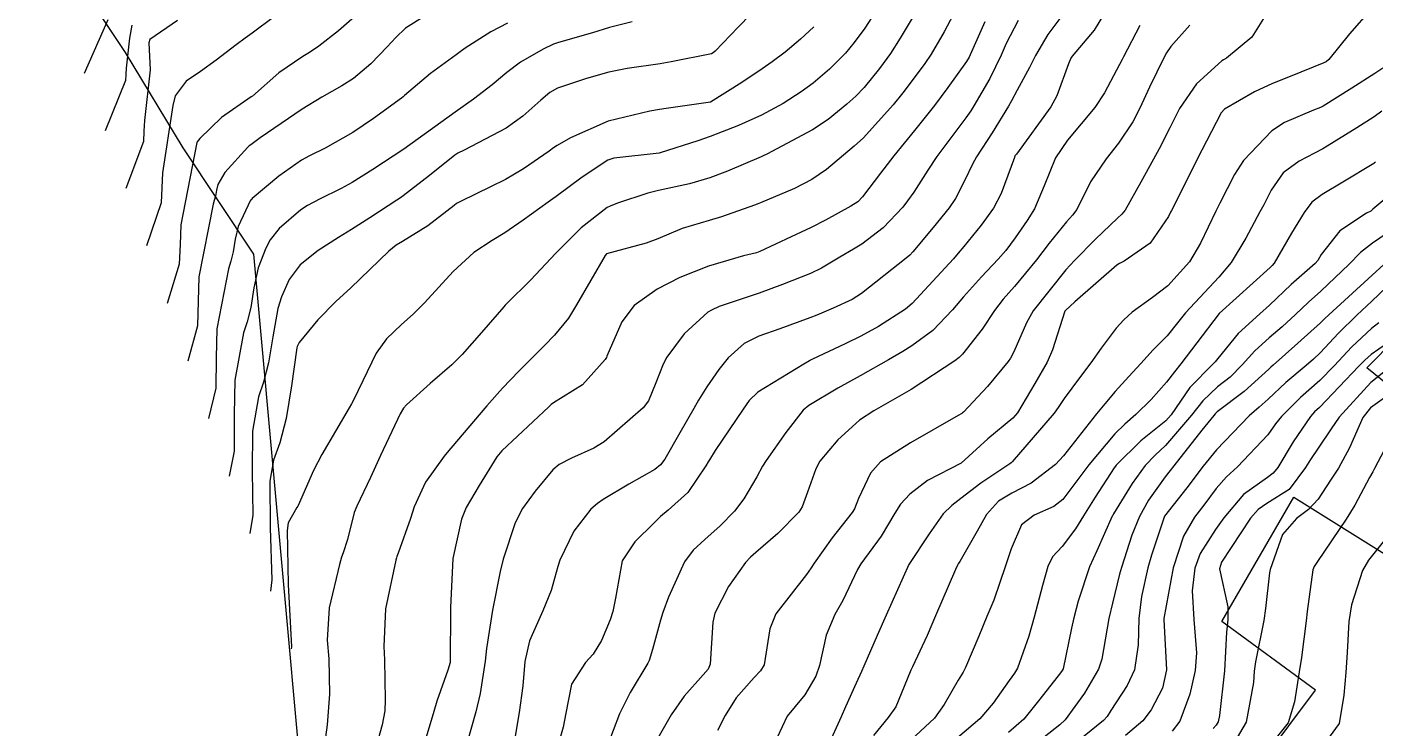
# Model space of a CAD drawing. Header units: metres. Extents: x 318500 to 325275, y 7408834 to 7428799.
# Drawn here: x 323056.6 to 323109.4, y 7418959 to 7418986.4 of the extents above; entities that cross this region are included whole.
import ezdxf

# ---------------------------------------------------------------- set-up
doc = ezdxf.new("R2010")
doc.units = ezdxf.units.M
doc.header["$MEASUREMENT"] = 0
for name, color, linetype in [('Area', 45, 'Continuous'), ('Curvas de Nivel 1m', 11, 'Continuous'), ('Curvas de Nivel 5m', 15, 'Continuous'), ('Edificações', 30, 'Continuous'), ('Vias Primárias', 230, 'Continuous'), ('Vias Secundárias', 230, 'Continuous')]:
    doc.layers.add(name, color=color, linetype=linetype)

msp = doc.modelspace()

# ---------------------------------------------------------------- linework, layer by layer
at = {"layer": 'Area'}
msp.add_lwpolyline([(323035.155, 7418867.361), (323038.255, 7418876.115), (323040.934, 7418882.261), (323046.753, 7418894.064), (323041.214, 7418882.88), (323044.158, 7418889.978), (323049.236, 7418901.232), (323050.303, 7418904.314), (323054.313, 7418913.336), (323057.63, 7418920.339), (323060.169, 7418926.087), (323060.89, 7418927.396), (323062.834, 7418932.488), (323065.151, 7418936.948), (323066.714, 7418940.361), (323068.486, 7418944.581), (323065.497, 7418977.525), (323062.719, 7418981.681), (323060.471, 7418985.418), (323058.334, 7418988.633)], dxfattribs=at)
at = {"layer": 'Curvas de Nivel 1m', "flags": 128}
for points, elevation in [([(323093.129, 7418987.335), (323092.547, 7418986.229), (323092.026, 7418985.351), (323091.784, 7418984.985), (323091.407, 7418984.476), (323090.927, 7418983.837), (323090.545, 7418983.373), (323089.377, 7418982.081), (323089.017, 7418981.75), (323088.592, 7418981.398), (323087.93, 7418980.836), (323087.355, 7418980.44), (323086.678, 7418980.093), (323085.341, 7418979.527), (323085.278, 7418979.504), (323085.115, 7418979.443), (323083.818, 7418978.977), (323083.331, 7418978.842), (323082.278, 7418978.528), (323081.319, 7418978.117), (323080.87, 7418977.944), (323079.31, 7418977.535), (323079.261, 7418977.472), (323078.136, 7418975.537), (323077.817, 7418975.007), (323077.272, 7418974.343), (323076.878, 7418973.942), (323076.505, 7418973.558), (323075.881, 7418972.93), (323075.24, 7418972.264), (323074.625, 7418971.579), (323073.213, 7418969.921), (323073.066, 7418969.747), (323072.945, 7418969.603), (323072.22, 7418968.585), (323071.777, 7418967.614), (323071.627, 7418967.162), (323071.153, 7418965.81), (323071.102, 7418965.669), (323071.087, 7418965.621), (323071.062, 7418965.534), (323070.65, 7418963.627), (323070.592, 7418962.144), (323070.607, 7418961.627), (323070.64, 7418960.063), (323070.621, 7418959.627), (323070.519, 7418959.082), (323070.12, 7418957.634)], 751), ([(323097.465, 7418987.28), (323096.602, 7418986.123), (323096.118, 7418985.3), (323095.884, 7418984.832), (323095.399, 7418983.941), (323095.18, 7418983.525), (323095.066, 7418983.313), (323094.426, 7418982.273), (323093.808, 7418981.326), (323093.651, 7418981.042), (323093.356, 7418980.421), (323092.982, 7418979.699), (323092.742, 7418979.339), (323092.11, 7418978.567), (323091.314, 7418977.607), (323091.191, 7418977.483), (323091.054, 7418977.364), (323089.296, 7418975.978), (323088.938, 7418975.749), (323088.191, 7418975.401), (323087.558, 7418975.135), (323087.284, 7418975.025), (323086.108, 7418974.597), (323085.273, 7418974.304), (323084.701, 7418974.016), (323084.079, 7418973.458), (323083.714, 7418973.002), (323083.243, 7418972.322), (323082.913, 7418971.795), (323082.732, 7418971.475), (323082.18, 7418970.521), (323081.593, 7418969.486), (323081.433, 7418969.262), (323081.204, 7418969.081), (323080.189, 7418968.511), (323079.186, 7418967.912), (323078.952, 7418967.754), (323078.693, 7418967.525), (323078.032, 7418966.666), (323077.478, 7418965.537), (323077.399, 7418965.286), (323077.138, 7418964.349), (323076.821, 7418963.545), (323076.296, 7418962.369), (323076.111, 7418961.555), (323076.033, 7418960.609), (323075.895, 7418959.558), (323075.657, 7418958.162)], 748), ([(323099.006, 7418987.257), (323098.413, 7418986.288), (323097.56, 7418985.278), (323097.501, 7418985.197), (323097.415, 7418984.975), (323096.959, 7418983.724), (323096.717, 7418983.29), (323095.371, 7418981.443), (323095.316, 7418981.365), (323095.291, 7418981.311), (323094.77, 7418979.895), (323094.474, 7418979.319), (323093.993, 7418978.66), (323093.317, 7418977.823), (323093.093, 7418977.554), (323092.905, 7418977.336), (323091.292, 7418975.59), (323091.02, 7418975.364), (323089.968, 7418974.691), (323089.274, 7418974.301), (323088.658, 7418974.007), (323087.387, 7418973.409), (323087.303, 7418973.366), (323087.259, 7418973.341), (323087.049, 7418973.205), (323085.24, 7418972.107), (323084.9, 7418971.781), (323084.66, 7418971.449), (323083.572, 7418969.823), (323083.347, 7418969.468), (323083.292, 7418969.385), (323083.206, 7418969.232), (323082.492, 7418968.176), (323081.726, 7418967.485), (323081.424, 7418967.239), (323081.172, 7418966.987), (323080.418, 7418966.245), (323079.929, 7418965.508), (323079.663, 7418964.04), (323079.56, 7418963.514), (323079.451, 7418963.189), (323079.113, 7418962.378), (323078.786, 7418961.842), (323078.487, 7418961.526), (323077.939, 7418960.679), (323077.721, 7418959.533), (323077.617, 7418958.982), (323077.195, 7418957.539)], 747), ([(323069.438, 7418986.817), (323068.815, 7418986.273), (323068.036, 7418985.671), (323067.668, 7418985.424), (323067.414, 7418985.268), (323066.476, 7418984.622), (323065.435, 7418983.709), (323065.39, 7418983.677), (323064.23, 7418982.874), (323063.373, 7418982.049), (323063.277, 7418981.923), (323063.264, 7418981.894), (323062.629, 7418978.663), (323062.602, 7418977.896), (323062.573, 7418977.133), (323062.1, 7418975.59)], 759), ([(323072.205, 7418986.852), (323071.431, 7418986.368), (323071.052, 7418986.008), (323070.722, 7418985.637), (323070.082, 7418984.971), (323069.401, 7418984.407), (323068.942, 7418984.112), (323068.158, 7418983.668), (323067.385, 7418983.206), (323065.739, 7418982.07), (323065.371, 7418981.808), (323065.316, 7418981.765), (323065.258, 7418981.711), (323064.352, 7418980.718), (323064.084, 7418980.253), (323064.025, 7418980.026), (323063.989, 7418979.789), (323063.943, 7418979.619), (323063.901, 7418979.475), (323063.336, 7418976.631), (323063.309, 7418975.676), (323063.281, 7418974.714), (323062.91, 7418973.33)], 758), ([(323089.832, 7418986.996), (323089.435, 7418986.376), (323089.013, 7418985.807), (323088.672, 7418985.397), (323088.047, 7418984.767), (323087.402, 7418984.215), (323086.936, 7418983.878), (323086.236, 7418983.427), (323085.385, 7418982.968), (323084.485, 7418982.558), (323083.377, 7418982.124), (323082.888, 7418981.962), (323081.412, 7418981.49), (323081.38, 7418981.48), (323079.604, 7418981.279), (323079.365, 7418981.197), (323078.358, 7418980.532), (323077.343, 7418979.776), (323077.212, 7418979.681), (323077.019, 7418979.553), (323076.04, 7418978.852), (323075.322, 7418978.358), (323074.835, 7418978.059), (323074.112, 7418977.588), (323073.302, 7418976.844), (323072.184, 7418975.611), (323071.736, 7418975.163), (323071.277, 7418974.757), (323070.696, 7418974.201), (323070.288, 7418973.635), (323069.406, 7418971.821), (323069.319, 7418971.649), (323069.228, 7418971.495), (323068.157, 7418969.666), (323067.832, 7418969.039), (323067.231, 7418967.679), (323067.212, 7418967.647), (323067.179, 7418967.593), (323066.84, 7418966.998), (323066.796, 7418966.697), (323066.843, 7418964.581), (323066.965, 7418962.14), (323066.96, 7418962.06)], 753), ([(323091.445, 7418987.026), (323090.822, 7418985.976), (323090.436, 7418985.375), (323090.004, 7418984.788), (323089.4, 7418984.05), (323089.075, 7418983.713), (323088.722, 7418983.397), (323087.991, 7418982.797), (323087.38, 7418982.387), (323085.591, 7418981.437), (323085.443, 7418981.365), (323085.368, 7418981.328), (323084.053, 7418980.766), (323083.356, 7418980.511), (323082.559, 7418980.271), (323081.348, 7418980.013), (323080.929, 7418979.913), (323079.738, 7418979.514), (323079.451, 7418979.405), (323079.337, 7418979.346), (323078.313, 7418978.547), (323077.31, 7418977.55), (323076.34, 7418976.519), (323075.389, 7418975.569), (323075.339, 7418975.52), (323075.288, 7418975.462), (323074.409, 7418974.447), (323073.658, 7418973.594), (323073.254, 7418973.189), (323072.4, 7418972.451), (323071.477, 7418971.618), (323071.36, 7418971.487), (323071.227, 7418971.27), (323070.462, 7418969.631), (323070.07, 7418968.764), (323069.526, 7418967.645), (323069.428, 7418967.395), (323069.16, 7418966.335), (323068.992, 7418965.812), (323068.932, 7418965.653), (323068.852, 7418965.36), (323068.447, 7418963.66), (323068.37, 7418962.402), (323068.436, 7418961.66), (323068.462, 7418960.276), (323068.36, 7418959.076), (323068.236, 7418958.112)], 752), ([(323105.318, 7418987.172), (323104.595, 7418986.02), (323103.604, 7418985.197), (323103.483, 7418985.135), (323103.418, 7418985.098), (323102.431, 7418984.188), (323101.762, 7418983.224), (323101.382, 7418982.473), (323100.961, 7418981.648), (323100.743, 7418981.236), (323100.252, 7418980.345), (323099.627, 7418979.247), (323099.503, 7418979.083), (323099.335, 7418978.929), (323098.476, 7418978.109), (323097.648, 7418977.275), (323097.306, 7418976.909), (323096.032, 7418975.299), (323095.763, 7418974.823), (323095.266, 7418973.691), (323095.134, 7418973.439), (323095.043, 7418973.312), (323094.234, 7418972.331), (323093.294, 7418971.329), (323093.26, 7418971.299), (323093.229, 7418971.277), (323093.092, 7418971.195), (323091.218, 7418970.131), (323090.05, 7418969.377), (323089.649, 7418968.938), (323089.188, 7418967.948), (323089.033, 7418967.54), (323088.939, 7418967.392), (323088.156, 7418966.409), (323087.445, 7418965.407), (323087.33, 7418965.227), (323087.146, 7418964.974), (323085.95, 7418963.428), (323085.716, 7418962.836), (323085.489, 7418961.434), (323085.343, 7418961.189), (323085.092, 7418960.938), (323084.388, 7418960.139), (323083.955, 7418959.451), (323083.655, 7418958.864)], 744), ([(323109.273, 7418987.123), (323108.424, 7418986.146), (323107.617, 7418985.147), (323107.51, 7418985.057), (323107.418, 7418985.01), (323106.098, 7418984.475), (323105.406, 7418984.206), (323104.699, 7418983.882), (323103.52, 7418983.198), (323103.389, 7418983.058), (323102.446, 7418981.214), (323102.084, 7418980.494), (323101.444, 7418979.228), (323101.41, 7418979.158), (323101.336, 7418978.993), (323100.614, 7418977.944), (323099.591, 7418977.247), (323099.407, 7418977.151), (323099.308, 7418977.082), (323097.666, 7418975.647), (323097.29, 7418975.31), (323097.272, 7418975.28), (323096.787, 7418973.767), (323096.574, 7418973.29), (323096.094, 7418972.45), (323095.413, 7418971.307), (323095.228, 7418971.095), (323094.251, 7418970.288), (323093.21, 7418969.33), (323091.891, 7418968.658), (323091.191, 7418968.122), (323090.827, 7418967.724), (323090.611, 7418967.369), (323090.074, 7418966.469), (323089.28, 7418965.388), (323089.148, 7418965.159), (323088.577, 7418963.955), (323088.258, 7418963.399), (323087.918, 7418962.598), (323087.657, 7418961.402), (323087.514, 7418960.983), (323087.083, 7418960.255), (323086.698, 7418959.793), (323086.393, 7418959.42), (323085.797, 7418958.168)], 743), ([(323059.769, 7418986.7), (323058.85, 7418984.6)], 763), ([(323060.712, 7418986.489), (323060.621, 7418985.979), (323060.491, 7418984.8), (323060.481, 7418984.553), (323060.467, 7418984.319), (323059.67, 7418982.35)], 762), ([(323062.508, 7418986.67), (323061.423, 7418985.927), (323061.382, 7418985.8), (323061.425, 7418984.737), (323061.203, 7418982.757), (323061.188, 7418982.334), (323061.165, 7418981.936), (323060.48, 7418980.09)], 761), ([(323075.435, 7418986.569), (323074.779, 7418986.231), (323073.775, 7418985.595), (323073.573, 7418985.442), (323073.416, 7418985.325), (323072.419, 7418984.6), (323071.392, 7418983.734), (323071.338, 7418983.683), (323071.274, 7418983.631), (323070.186, 7418982.838), (323069.376, 7418982.287), (323068.286, 7418981.666), (323067.67, 7418981.371), (323067.363, 7418981.199), (323066.471, 7418980.575), (323065.429, 7418979.699), (323065.384, 7418979.654), (323065.369, 7418979.639), (323064.881, 7418978.603), (323064.761, 7418978.108), (323064.681, 7418977.615), (323064.586, 7418977.245), (323064.496, 7418976.949), (323064.044, 7418974.6), (323064.016, 7418973.457), (323063.998, 7418972.268), (323063.72, 7418971.08)], 757), ([(323080.316, 7418986.627), (323079.433, 7418986.395), (323078.764, 7418986.196), (323077.424, 7418985.807), (323077.23, 7418985.745), (323076.824, 7418985.556), (323075.938, 7418985.038), (323075.406, 7418984.634), (323074.829, 7418984.148), (323074.098, 7418983.589), (323073.385, 7418983.087), (323071.37, 7418981.63), (323070.162, 7418980.838), (323069.35, 7418980.33), (323068.911, 7418980.092), (323068.061, 7418979.669), (323067.59, 7418979.423), (323067.334, 7418979.253), (323066.485, 7418978.526), (323066.129, 7418978.074), (323065.961, 7418977.754), (323065.666, 7418976.979), (323065.496, 7418976.194), (323065.376, 7418975.435), (323065.229, 7418974.874), (323065.089, 7418974.431), (323064.745, 7418972.587), (323064.722, 7418971.238), (323064.72, 7418969.804), (323064.53, 7418968.82)], 756), ([(323087.435, 7418986.431), (323086.907, 7418985.939), (323086.31, 7418985.427), (323085.797, 7418985.052), (323085.41, 7418984.783), (323084.608, 7418984.246), (323083.39, 7418983.47), (323081.644, 7418983.231), (323081.387, 7418983.186), (323081.015, 7418983.124), (323079.382, 7418982.729), (323077.905, 7418982.072), (323077.372, 7418981.782), (323077.234, 7418981.688), (323077.063, 7418981.553), (323076.056, 7418980.866), (323075.353, 7418980.446), (323074.771, 7418980.157), (323073.62, 7418979.596), (323073.438, 7418979.499), (323073.337, 7418979.426), (323072.317, 7418978.623), (323071.316, 7418978.021), (323071.074, 7418977.872), (323070.778, 7418977.635), (323069.296, 7418976.201), (323068.71, 7418975.659), (323068, 7418974.948), (323067.266, 7418974.058), (323067.19, 7418973.899), (323067.179, 7418973.848), (323066.968, 7418972.362), (323066.762, 7418971.087), (323066.516, 7418970.128), (323066.262, 7418969.449), (323066.126, 7418968.62), (323066.136, 7418966.8), (323066.199, 7418964.755), (323066.15, 7418964.32)], 754), ([(323095.441, 7418986.677), (323094.975, 7418985.767), (323094.768, 7418985.317), (323094.324, 7418984.403), (323093.707, 7418983.327), (323093.582, 7418983.134), (323093.385, 7418982.862), (323092.259, 7418981.347), (323091.906, 7418980.808), (323091.349, 7418979.951), (323091.105, 7418979.602), (323090.925, 7418979.366), (323090.15, 7418978.555), (323089.318, 7418977.913), (323088.993, 7418977.715), (323088.448, 7418977.399), (323087.735, 7418976.976), (323087.304, 7418976.768), (323086.207, 7418976.334), (323085.295, 7418975.989), (323083.728, 7418975.463), (323083.425, 7418975.331), (323083.287, 7418975.249), (323082.349, 7418974.404), (323081.677, 7418973.486), (323081.536, 7418973.207), (323081.245, 7418972.473), (323080.951, 7418971.777), (323080.747, 7418971.497), (323079.216, 7418970.162), (323078.821, 7418969.917), (323077.942, 7418969.533), (323077.458, 7418969.285), (323077.203, 7418969.069), (323076.512, 7418968.229), (323076.015, 7418967.557), (323075.734, 7418966.999), (323075.266, 7418965.568), (323075.145, 7418965.084), (323074.846, 7418963.574), (323074.614, 7418962.071), (323074.554, 7418961.578), (323074.361, 7418960.301), (323074.189, 7418959.583), (323073.855, 7418958.385)], 749), ([(323100.208, 7418986.473), (323099.563, 7418985.249), (323099.516, 7418985.151), (323099.416, 7418984.952), (323098.817, 7418983.84), (323098.439, 7418983.264), (323097.377, 7418981.99), (323096.904, 7418981.287), (323096.456, 7418980.191), (323096.084, 7418979.299), (323095.798, 7418978.838), (323095.323, 7418978.163), (323094.96, 7418977.669), (323094.651, 7418977.317), (323094, 7418976.626), (323093.295, 7418975.845), (323092.867, 7418975.336), (323092.095, 7418974.531), (323091.268, 7418973.925), (323090.918, 7418973.712), (323090.359, 7418973.374), (323089.25, 7418972.748), (323088.369, 7418972.273), (323087.233, 7418971.594), (323087.018, 7418971.413), (323086.333, 7418970.535), (323085.561, 7418969.435), (323085.428, 7418969.216), (323085.2, 7418968.797), (323084.697, 7418967.938), (323084.331, 7418967.453), (323083.76, 7418966.872), (323083.163, 7418966.341), (323082.704, 7418965.919), (323082.373, 7418965.472), (323081.738, 7418964.083), (323081.52, 7418963.484), (323081.433, 7418963.178), (323081.108, 7418962.029), (323080.988, 7418961.605), (323080.935, 7418961.492), (323080.235, 7418960.35), (323079.814, 7418959.509), (323079.08, 7418957.55)], 746), ([(323109.727, 7418984.803), (323109.412, 7418984.595), (323108.518, 7418984.019), (323107.392, 7418983.316), (323107.284, 7418983.259), (323107.013, 7418983.154), (323105.872, 7418982.678), (323105.382, 7418982.354), (323104.271, 7418981.186), (323103.911, 7418980.642), (323103.345, 7418979.52), (323103.235, 7418979.308), (323103.185, 7418979.202), (323102.585, 7418977.947), (323102.158, 7418977.217), (323101.3, 7418976.277), (323100.708, 7418975.824), (323099.907, 7418975.244), (323099.584, 7418974.949), (323099.28, 7418974.616), (323098.689, 7418973.839), (323098.289, 7418973.265), (323097.845, 7418972.677), (323097.239, 7418971.863), (323097.01, 7418971.507), (323096.853, 7418971.286), (323095.211, 7418969.387), (323095.172, 7418969.348), (323095.119, 7418969.311), (323093.974, 7418968.546), (323093.189, 7418967.943), (323092.843, 7418967.677), (323092.5, 7418967.34), (323091.95, 7418966.567), (323091.15, 7418965.36), (323090.272, 7418963.373), (323089.919, 7418962.577), (323089.388, 7418961.377), (323089.3, 7418961.175), (323089.09, 7418960.708), (323088.678, 7418959.784), (323088.503, 7418959.389), (323088.052, 7418958.387)], 742), ([(323109.695, 7418983.115), (323109.388, 7418982.903), (323108.715, 7418982.462), (323107.375, 7418981.641), (323107.057, 7418981.47), (323106.448, 7418981.159), (323105.827, 7418980.701), (323105.353, 7418980.027), (323105.062, 7418979.456), (323104.914, 7418979.176), (323104.361, 7418978.148), (323103.787, 7418977.193), (323103.304, 7418976.617), (323101.993, 7418975.219), (323101.68, 7418974.828), (323101.276, 7418974.324), (323100.736, 7418973.767), (323100.241, 7418973.24), (323099.771, 7418972.726), (323099.243, 7418972.138), (323098.836, 7418971.656), (323098.515, 7418971.261), (323097.213, 7418969.615), (323096.907, 7418969.285), (323095.952, 7418968.545), (323095.193, 7418968.156), (323094.664, 7418967.839), (323094.194, 7418967.32), (323093.833, 7418966.661), (323093.152, 7418965.481), (323093.092, 7418965.39), (323093.058, 7418965.331), (323092.979, 7418965.163), (323092.201, 7418963.344), (323091.881, 7418962.586), (323091.302, 7418961.357), (323091.237, 7418961.219), (323091.093, 7418960.871), (323090.652, 7418959.789), (323090.353, 7418959.367), (323089.771, 7418958.665)], 741), ([(323110.337, 7418980.123), (323109.342, 7418979.28), (323109.254, 7418979.209), (323109.086, 7418979.124), (323108.037, 7418978.431), (323107.315, 7418977.504), (323107.187, 7418977.276), (323107.072, 7418977.152), (323106.132, 7418976.332), (323105.294, 7418975.522), (323104.906, 7418975.176), (323104.058, 7418974.408), (323103.264, 7418973.437), (323103.165, 7418973.298), (323103.072, 7418973.203), (323102.171, 7418972.292), (323101.439, 7418971.227), (323101.228, 7418970.989), (323100.248, 7418970.211), (323099.281, 7418969.249), (323099.25, 7418969.209), (323099.208, 7418969.143), (323098.455, 7418967.997), (323097.997, 7418967.268), (323097.69, 7418966.754), (323097.162, 7418966.063), (323096.784, 7418965.657), (323096.598, 7418965.288), (323096.393, 7418964.541), (323096.071, 7418963.296), (323095.863, 7418962.555), (323095.414, 7418961.305), (323095.303, 7418961.101), (323095.093, 7418960.812), (323094.461, 7418959.934), (323093.933, 7418959.321), (323093.062, 7418958.566)], 739), ([(323111.003, 7418979.095), (323109.322, 7418977.947), (323108.857, 7418977.587), (323108.411, 7418977.133), (323107.299, 7418976.068), (323106.814, 7418975.635), (323106.306, 7418975.16), (323105.778, 7418974.67), (323105.276, 7418974.245), (323104.716, 7418973.731), (323104.22, 7418973.186), (323103.74, 7418972.705), (323103.247, 7418972.322), (323102.671, 7418971.776), (323102.225, 7418971.215), (323101.218, 7418970.029), (323100.807, 7418969.641), (323100.419, 7418969.238), (323099.91, 7418968.533), (323099.181, 7418967.342), (323099.145, 7418967.286), (323099.128, 7418967.251), (323098.52, 7418965.9), (323098.232, 7418965.264), (323097.793, 7418963.927), (323097.625, 7418963.273), (323097.536, 7418962.862), (323097.2, 7418961.279), (323097.169, 7418961.209), (323097.098, 7418961.113), (323096.294, 7418960.08), (323095.66, 7418959.301), (323095.065, 7418958.775)], 738), ([(323109.773, 7418977.113), (323109.306, 7418976.7), (323107.61, 7418975.145), (323107.446, 7418974.989), (323107.285, 7418974.829), (323106.398, 7418974.034), (323105.434, 7418973.168), (323105.342, 7418973.086), (323105.258, 7418973.008), (323104.291, 7418972.138), (323103.232, 7418971.338), (323103.162, 7418971.27), (323103.102, 7418971.202), (323102.635, 7418970.62), (323101.537, 7418969.225), (323101.392, 7418969.043), (323101.203, 7418968.791), (323100.545, 7418967.881), (323100.188, 7418967.24), (323099.899, 7418966.512), (323099.486, 7418965.247), (323099.414, 7418964.981), (323099.136, 7418963.849), (323098.999, 7418963.252), (323098.714, 7418961.648), (323098.585, 7418961.258), (323098.033, 7418960.318), (323097.279, 7418959.277), (323097.068, 7418959.077), (323096.032, 7418958.263)], 737), ([(323110.79, 7418977.098), (323109.296, 7418975.68), (323108.712, 7418975.129), (323107.991, 7418974.428), (323107.268, 7418973.653), (323107.014, 7418973.402), (323106.724, 7418973.155), (323105.931, 7418972.486), (323105.24, 7418971.842), (323104.887, 7418971.523), (323104.494, 7418971.181), (323103.217, 7418969.855), (323102.69, 7418969.208), (323102.047, 7418968.367), (323101.18, 7418967.257), (323100.66, 7418965.732), (323100.52, 7418965.236), (323100.271, 7418964.106), (323100.163, 7418963.24), (323100.139, 7418962.216), (323100, 7418961.241), (323099.714, 7418960.623), (323099.076, 7418959.639), (323098.921, 7418959.404), (323098.781, 7418959.254), (323097.056, 7418957.857)], 736), ([(323110.167, 7418974.216), (323109.267, 7418973.582), (323109.022, 7418973.365), (323108.794, 7418973.127), (323107.244, 7418971.515), (323107.057, 7418971.337), (323106.888, 7418971.154), (323106.216, 7418970.164), (323105.62, 7418969.166), (323105.437, 7418968.937), (323105.204, 7418968.773), (323104.271, 7418968.107), (323103.495, 7418967.195), (323103.173, 7418966.733), (323102.571, 7418965.797), (323102.358, 7418965.212), (323102.264, 7418964.335), (323102.326, 7418963.212), (323102.426, 7418961.894), (323102.379, 7418961.211), (323102.161, 7418960.284), (323101.773, 7418959.22), (323101.471, 7418958.827)], 734), ([(323110.029, 7418973.108), (323109.254, 7418972.487), (323108.013, 7418971.138), (323107.699, 7418970.677), (323107.222, 7418969.956), (323106.888, 7418969.478), (323106.701, 7418969.155), (323106.053, 7418968.305), (323105.189, 7418967.753), (323104.839, 7418967.521), (323104.546, 7418967.18), (323103.403, 7418965.446), (323103.325, 7418965.197), (323103.654, 7418963.709), (323103.651, 7418963.192), (323103.606, 7418962.71), (323103.52, 7418961.194), (323103.327, 7418959.441), (323103.277, 7418959.197), (323103.204, 7418959.072), (323103.076, 7418958.939)], 733), ([(323110.661, 7418972.506), (323109.244, 7418971.494), (323108.949, 7418971.124), (323108.426, 7418969.928), (323107.992, 7418969.138), (323107.68, 7418968.666), (323107.192, 7418967.924), (323106.822, 7418967.517), (323106.351, 7418967.158), (323105.796, 7418966.541), (323105.318, 7418965.168), (323105.293, 7418965.033), (323105.137, 7418963.636), (323105.061, 7418963.171), (323104.737, 7418961.544), (323104.69, 7418961.176), (323104.657, 7418960.738), (323104.37, 7418959.181), (323103.895, 7418958.361)], 732), ([(323110.022, 7418970.315), (323109.403, 7418969.117), (323109.331, 7418968.995), (323109.205, 7418968.773), (323108.632, 7418967.685), (323108.289, 7418967.133), (323107.163, 7418965.482), (323107.032, 7418965.281), (323106.987, 7418965.152), (323106.765, 7418963.524), (323106.723, 7418963.154), (323106.546, 7418961.718), (323106.451, 7418961.156), (323106.269, 7418959.977), (323106.021, 7418959.161), (323105.603, 7418958.634)], 731)]:
    msp.add_lwpolyline(points, dxfattribs=dict(at, elevation=elevation))
at = {"layer": 'Curvas de Nivel 5m', "flags": 128}
for points, elevation in [([(323085.476, 7418987.44), (323084.473, 7418986.416), (323083.569, 7418985.468), (323083.486, 7418985.402), (323083.419, 7418985.371), (323081.845, 7418985.055), (323081.412, 7418984.982), (323080.124, 7418984.794), (323079.407, 7418984.654), (323078.531, 7418984.405), (323077.397, 7418984.017), (323077.091, 7418983.856), (323076.736, 7418983.557), (323076.027, 7418982.92), (323075.379, 7418982.459), (323073.735, 7418981.595), (323073.488, 7418981.478), (323073.367, 7418981.401), (323072.374, 7418980.595), (323071.343, 7418979.801), (323071.242, 7418979.73), (323071.092, 7418979.632), (323070.032, 7418978.94), (323069.322, 7418978.483), (323068.805, 7418978.171), (323068.012, 7418977.669), (323067.304, 7418977.1), (323066.878, 7418976.53), (323066.571, 7418975.842), (323066.434, 7418975.389), (323066.233, 7418974.275), (323066.069, 7418973.261), (323065.872, 7418972.503), (323065.677, 7418971.933), (323065.441, 7418970.588), (323065.429, 7418969.019), (323065.453, 7418967.3), (323065.34, 7418966.57)], 755), ([(323066.299, 7418986.836), (323065.427, 7418986.181), (323065.155, 7418985.982), (323064.801, 7418985.716), (323064.011, 7418985.124), (323063.404, 7418984.678), (323062.838, 7418984.299), (323062.409, 7418983.716), (323062.323, 7418983.349), (323061.917, 7418980.706), (323061.895, 7418980.115), (323061.868, 7418979.536), (323061.29, 7418977.84)], 760), ([(323094.138, 7418986.625), (323093.563, 7418985.329), (323093.516, 7418985.232), (323093.416, 7418985.071), (323092.69, 7418984.051), (323092.165, 7418983.348), (323091.38, 7418982.365), (323090.569, 7418981.372), (323090.052, 7418980.687), (323089.346, 7418979.761), (323089.161, 7418979.574), (323088.883, 7418979.395), (323087.887, 7418978.849), (323087.327, 7418978.565), (323086.541, 7418978.202), (323085.313, 7418977.622), (323085.183, 7418977.571), (323084.677, 7418977.45), (323083.306, 7418977.054), (323082.179, 7418976.604), (323081.297, 7418976.15), (323080.396, 7418975.503), (323079.917, 7418974.874), (323079.33, 7418973.519), (323079.307, 7418973.471), (323079.258, 7418973.389), (323078.377, 7418972.399), (323077.232, 7418971.693), (323077.143, 7418971.629), (323077.054, 7418971.543), (323075.212, 7418969.816), (323075.009, 7418969.573), (323074.317, 7418968.459), (323073.814, 7418967.59), (323073.626, 7418967.141), (323073.296, 7418965.598), (323073.205, 7418963.673), (323073.197, 7418963.599), (323073.193, 7418963.535), (323073.189, 7418961.599), (323073.182, 7418961.516), (323073.094, 7418961.222), (323072.669, 7418960.011), (323072.549, 7418959.605), (323072.204, 7418958.463)], 750), ([(323102.17, 7418986.488), (323101.426, 7418985.659), (323101.254, 7418985.4), (323101.164, 7418985.233), (323100.581, 7418984.059), (323100.204, 7418983.242), (323099.928, 7418982.701), (323099.376, 7418981.872), (323098.887, 7418981.257), (323098.268, 7418980.354), (323097.734, 7418979.274), (323097.567, 7418979.046), (323097.333, 7418978.792), (323096.654, 7418977.956), (323096.158, 7418977.297), (323095.299, 7418976.247), (323094.852, 7418975.756), (323094.515, 7418975.318), (323094.026, 7418974.575), (323093.264, 7418973.6), (323093.128, 7418973.466), (323092.958, 7418973.335), (323091.243, 7418972.219), (323089.783, 7418971.382), (323089.226, 7418971.022), (323088.369, 7418970.248), (323087.67, 7418969.405), (323087.509, 7418969.104), (323087.192, 7418968.191), (323086.981, 7418967.615), (323086.85, 7418967.415), (323086.021, 7418966.573), (323085.156, 7418965.832), (323084.949, 7418965.647), (323084.756, 7418965.444), (323084.093, 7418964.498), (323083.559, 7418963.456), (323083.481, 7418963.1), (323083.378, 7418961.457), (323083.289, 7418961.267), (323083.094, 7418961.035), (323082.35, 7418960.202), (323081.84, 7418959.478), (323081.056, 7418958.094)], 745), ([(323109.438, 7418981.119), (323109.398, 7418981.091), (323109.369, 7418981.069), (323108.161, 7418980.335), (323107.351, 7418979.859), (323106.945, 7418979.555), (323106.641, 7418979.157), (323106.153, 7418978.336), (323105.473, 7418977.168), (323105.398, 7418977.081), (323105.308, 7418976.998), (323103.317, 7418975.2), (323102.437, 7418974.048), (323101.81, 7418973.222), (323101.569, 7418972.912), (323101.249, 7418972.506), (323100.646, 7418971.829), (323100.051, 7418971.242), (323099.613, 7418970.86), (323099.222, 7418970.48), (323098.204, 7418969.265), (323097.779, 7418968.694), (323097.19, 7418967.914), (323096.838, 7418967.633), (323096.068, 7418967.297), (323095.567, 7418966.911), (323095.16, 7418965.977), (323095, 7418965.463), (323094.945, 7418965.312), (323094.484, 7418963.969), (323094.219, 7418963.319), (323093.894, 7418962.547), (323093.382, 7418961.327), (323093.284, 7418961.141), (323093.093, 7418960.834), (323092.546, 7418959.87), (323092.162, 7418959.344), (323091.06, 7418958.317)], 740), ([(323109.569, 7418974.833), (323109.282, 7418974.61), (323108.513, 7418973.89), (323107.82, 7418973.142), (323107.254, 7418972.572), (323106.501, 7418971.903), (323105.755, 7418971.165), (323105.527, 7418970.867), (323105.223, 7418970.435), (323104.029, 7418969.188), (323103.6, 7418968.799), (323103.197, 7418968.341), (323102.714, 7418967.681), (323102.351, 7418967.212), (323101.913, 7418966.474), (323101.513, 7418965.225), (323101.152, 7418963.252), (323101.152, 7418963.23), (323101.154, 7418963.205), (323101.251, 7418961.228), (323101.093, 7418960.518), (323100.652, 7418959.666), (323100.323, 7418959.238), (323099.652, 7418958.656)], 735), ([(323110.42, 7418967.101), (323109.164, 7418965.527), (323108.934, 7418965.123), (323108.494, 7418963.775), (323108.395, 7418963.131), (323108.333, 7418961.91), (323108.274, 7418961.132), (323108.206, 7418960.248), (323108.017, 7418959.136), (323107.621, 7418958.593)], 730)]:
    msp.add_lwpolyline(points, dxfattribs=dict(at, elevation=elevation))
at = {"layer": 'Edificações'}
for points in [[(323111.636, 7418971.015), (323109.105, 7418973.066), (323112.557, 7418976.564)], [(323109.54, 7418949.862), (323106.797, 7418951.761), (323107.2, 7418952.419), (323105.262, 7418953.551), (323106.505, 7418955.231), (323106.03, 7418955.596), (323106.612, 7418956.56), (323105.035, 7418957.696), (323107.089, 7418960.442), (323103.416, 7418963.132), (323106.24, 7418968.003), (323112.62, 7418964.011)]]:
    msp.add_lwpolyline(points, dxfattribs=at)
at = {"layer": 'Vias Primárias'}
for points in [[(323715.644, 7420145.548, 0), (323709.04, 7420132.939)], [(323831.088, 7420001.787, 0), (323833.844, 7420008.443, 0.220888)]]:
    msp.add_lwpolyline(points, format="xyb", dxfattribs=at)
at = {"layer": 'Vias Secundárias'}
msp.add_lwpolyline([(323053.031, 7418996.926), (323057.508, 7418999.354), (323058.898, 7419000), (323069.047, 7419004.637), (323077.809, 7419012.296), (323086.313, 7419022.512), (323092.943, 7419028.83, -0.128415), (323105.774, 7419035.938, 0), (323119.345, 7419039.41, -0.031689), (323136.527, 7419042.663)], format="xyb", dxfattribs=at)

doc.saveas('drawing.dxf')
